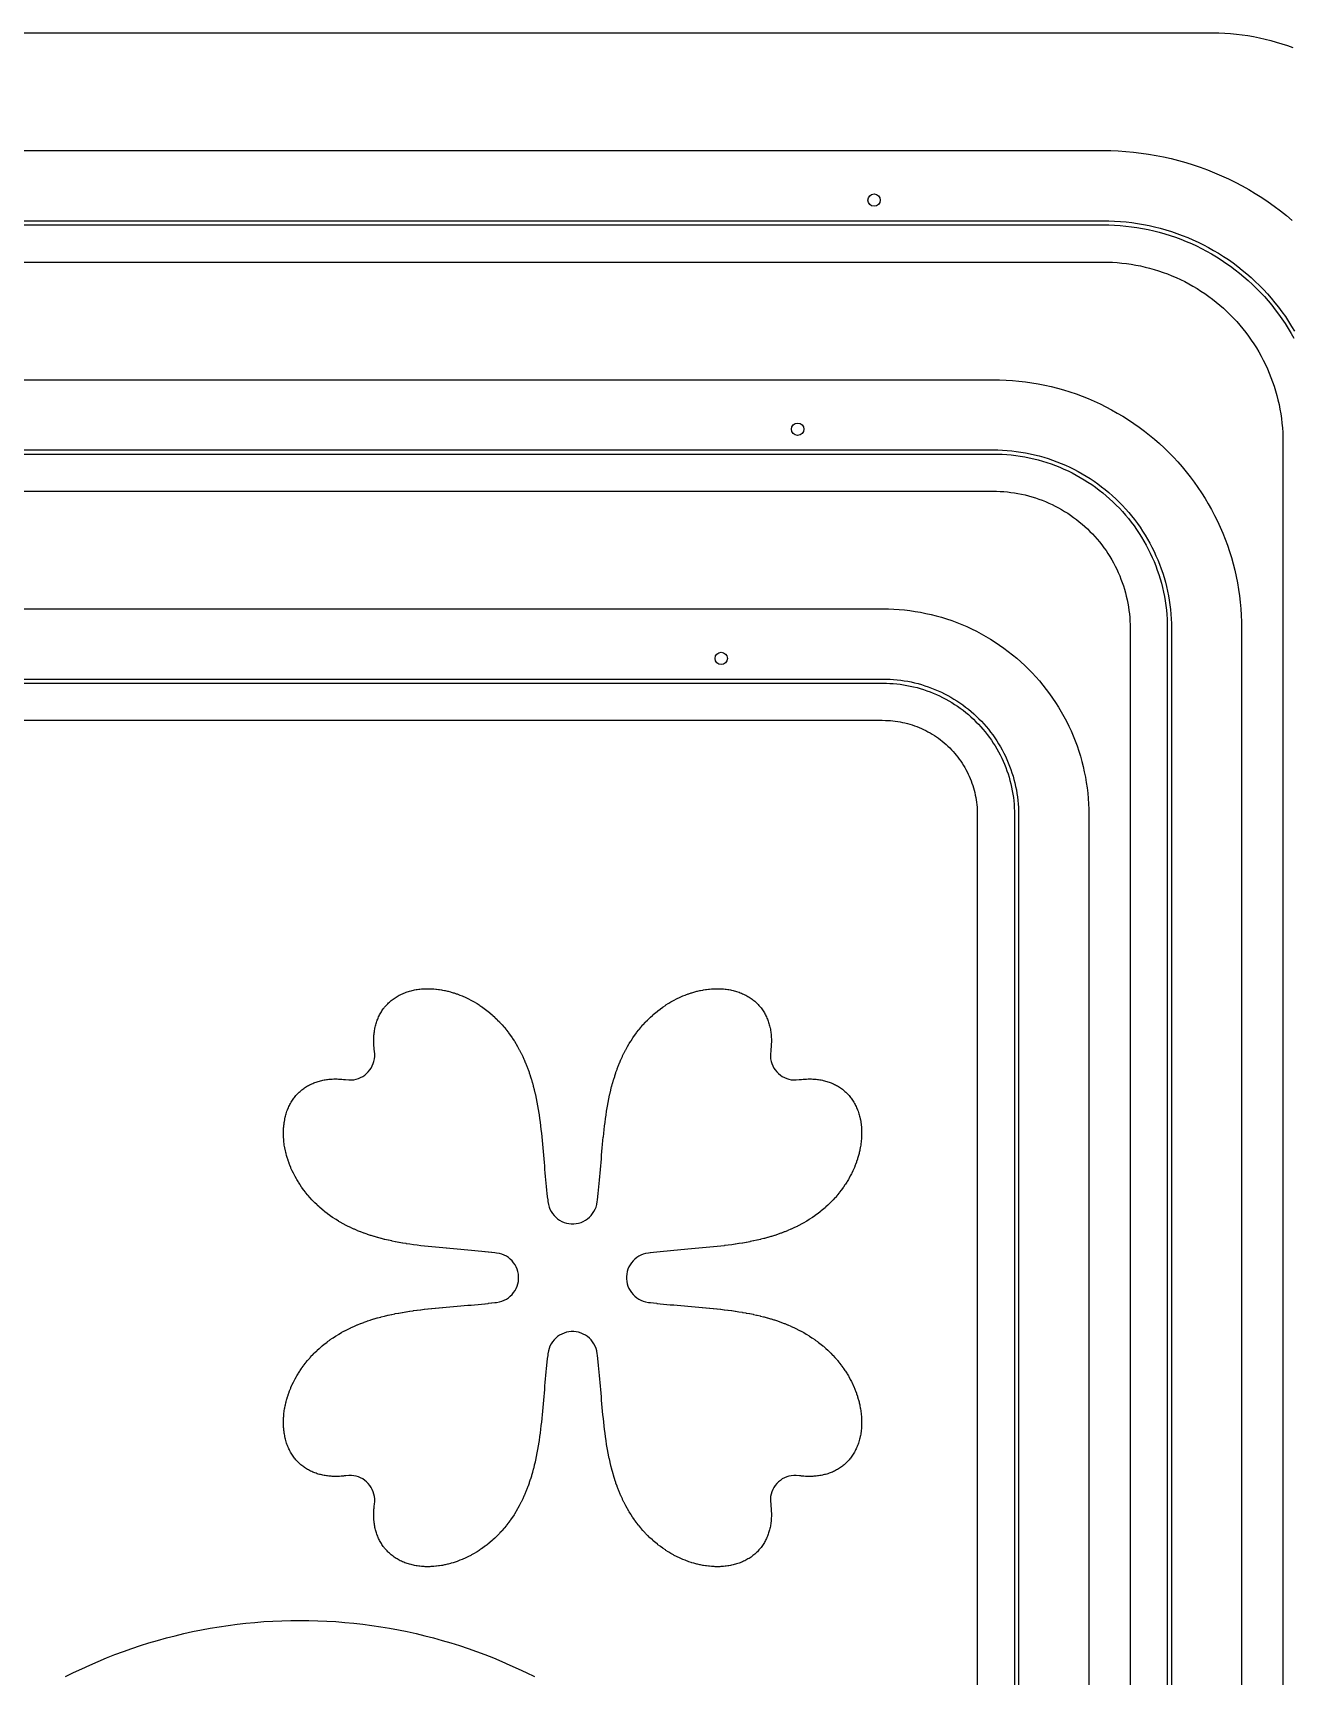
# Model space of a CAD drawing. Header units: metres. Extents: x 10 to 1210, y 10 to 2755.
# Drawn here: x 332.3 to 637.2, y 618.5 to 1016.5 of the extents above; entities that cross this region are included whole.
import ezdxf

# ---------------------------------------------------------------- set-up
doc = ezdxf.new("R2010")
doc.units = ezdxf.units.M
for name, color, linetype in [('ACIKLIK', 5, 'Continuous'), ('ASKI_DELIK', 6, 'Continuous'), ('CAM_SABLON', 4, 'Continuous'), ('DIS_KENAR_V91_Z3', 1, 'Continuous'), ('LAMBA_T4_Z4', 3, 'Continuous')]:
    doc.layers.add(name, color=color, linetype=linetype)

msp = doc.modelspace()

# ---------------------------------------------------------------- linework, layer by layer
at = {"layer": 'ACIKLIK'}
for points in [[(202.1, 1016.5), (617.9, 1016.5), (619.49, 1016.48), (620.9, 1016.42), (622.31, 1016.33), (623.72, 1016.2), (625.12, 1016.04), (626.51, 1015.83), (627.91, 1015.59), (629.29, 1015.32), (630.67, 1015.01), (632.03, 1014.66), (633.39, 1014.28), (634.74, 1013.86), (636.08, 1013.4), (637.4, 1012.92)], [(228.74, 961), (591.26, 961), (592.58, 960.98), (593.72, 960.94), (594.86, 960.86), (595.99, 960.76), (597.13, 960.62), (598.25, 960.46), (599.38, 960.27), (600.5, 960.05), (601.61, 959.79), (602.71, 959.51), (603.81, 959.2), (604.9, 958.87), (605.98, 958.5), (607.05, 958.1), (608.11, 957.68), (609.16, 957.23), (610.19, 956.75), (611.21, 956.25), (612.22, 955.72), (613.22, 955.16), (614.2, 954.58), (615.16, 953.97), (616.11, 953.34), (617.04, 952.68), (617.96, 952), (618.85, 951.29), (619.73, 950.56), (620.59, 949.81), (621.42, 949.04), (622.24, 948.24), (623.04, 947.42), (623.81, 946.59), (624.56, 945.73), (625.29, 944.85), (626, 943.96), (626.68, 943.04), (627.34, 942.11), (627.97, 941.16), (628.58, 940.2), (629.16, 939.22), (629.72, 938.22), (630.25, 937.21), (630.75, 936.19), (631.23, 935.16), (631.68, 934.11), (632.1, 933.05), (632.5, 931.98), (632.87, 930.9), (633.2, 929.81), (633.51, 928.71), (633.79, 927.61), (634.05, 926.5), (634.27, 925.38), (634.46, 924.25), (634.62, 923.13), (634.76, 921.99), (634.86, 920.86), (634.94, 919.72), (634.98, 918.58), (635, 917.26), (635, 302.74)], [(255.38, 905.5), (564.62, 905.5), (565.67, 905.49), (566.54, 905.45), (567.4, 905.4), (568.27, 905.32), (569.13, 905.21), (569.99, 905.09), (570.85, 904.94), (571.7, 904.77), (572.55, 904.58), (573.39, 904.37), (574.23, 904.13), (575.06, 903.87), (575.88, 903.59), (576.7, 903.29), (577.5, 902.97), (578.3, 902.63), (579.09, 902.26), (579.87, 901.88), (580.64, 901.47), (581.4, 901.05), (582.15, 900.61), (582.88, 900.14), (583.6, 899.66), (584.31, 899.16), (585.01, 898.64), (585.69, 898.1), (586.36, 897.54), (587.01, 896.97), (587.65, 896.38), (588.27, 895.77), (588.88, 895.15), (589.47, 894.51), (590.04, 893.86), (590.6, 893.19), (591.14, 892.51), (591.66, 891.81), (592.16, 891.1), (592.64, 890.38), (593.11, 889.65), (593.55, 888.9), (593.97, 888.14), (594.38, 887.37), (594.76, 886.59), (595.13, 885.8), (595.47, 885), (595.79, 884.2), (596.09, 883.38), (596.37, 882.56), (596.63, 881.73), (596.87, 880.89), (597.08, 880.05), (597.27, 879.2), (597.44, 878.35), (597.59, 877.49), (597.71, 876.63), (597.82, 875.77), (597.9, 874.9), (597.95, 874.04), (597.99, 873.17), (598, 872.12), (598, 347.88)], [(282.02, 850), (537.98, 850), (538.76, 849.99), (539.36, 849.97), (539.95, 849.93), (540.55, 849.87), (541.14, 849.8), (541.73, 849.72), (542.32, 849.61), (542.91, 849.5), (543.49, 849.37), (544.07, 849.22), (544.65, 849.06), (545.22, 848.88), (545.78, 848.69), (546.34, 848.48), (546.9, 848.26), (547.45, 848.02), (547.99, 847.77), (548.53, 847.51), (549.06, 847.23), (549.58, 846.94), (550.09, 846.63), (550.6, 846.31), (551.1, 845.98), (551.58, 845.64), (552.06, 845.28), (552.53, 844.91), (552.99, 844.53), (553.44, 844.13), (553.88, 843.73), (554.31, 843.31), (554.73, 842.88), (555.13, 842.44), (555.53, 841.99), (555.91, 841.53), (556.28, 841.06), (556.64, 840.58), (556.98, 840.1), (557.31, 839.6), (557.63, 839.09), (557.94, 838.58), (558.23, 838.06), (558.51, 837.53), (558.77, 836.99), (559.02, 836.45), (559.26, 835.9), (559.48, 835.34), (559.69, 834.78), (559.88, 834.22), (560.06, 833.65), (560.22, 833.07), (560.37, 832.49), (560.5, 831.91), (560.62, 831.32), (560.72, 830.73), (560.8, 830.14), (560.87, 829.55), (560.93, 828.95), (560.97, 828.35), (560.99, 827.76), (561, 826.98), (561, 393.02)]]:
    msp.add_lwpolyline(points, dxfattribs=at)
at = {"layer": 'ASKI_DELIK'}
for centre in [(536, 976), (517.5, 920.5), (499, 865)]:
    msp.add_circle(centre, 1.5, dxfattribs=at)
at = {"layer": 'CAM_SABLON'}
for points in [[(228.68, 970), (591.32, 970), (592.82, 969.98), (594.19, 969.93), (595.56, 969.84), (596.93, 969.71), (598.3, 969.55), (599.66, 969.35), (601.02, 969.12), (602.37, 968.85), (603.71, 968.55), (605.04, 968.21), (606.37, 967.83), (607.68, 967.43), (608.98, 966.98), (610.28, 966.51), (611.55, 966), (612.82, 965.45), (614.07, 964.88), (615.3, 964.27), (616.52, 963.63), (617.72, 962.96), (618.9, 962.25), (620.07, 961.52), (621.21, 960.75), (622.33, 959.96), (623.44, 959.14), (624.52, 958.29), (625.57, 957.41), (626.61, 956.5), (627.62, 955.56), (628.6, 954.6), (629.56, 953.62), (630.5, 952.61), (631.41, 951.57), (632.29, 950.52), (633.14, 949.44), (633.96, 948.33), (634.75, 947.21), (635.52, 946.07), (636.25, 944.9), (636.96, 943.72), (637.63, 942.52)], [(255.32, 914.5), (564.68, 914.5), (565.9, 914.48), (567.01, 914.44), (568.11, 914.37), (569.21, 914.27), (570.31, 914.14), (571.4, 913.98), (572.49, 913.79), (573.57, 913.58), (574.65, 913.33), (575.72, 913.06), (576.78, 912.76), (577.84, 912.43), (578.89, 912.08), (579.92, 911.7), (580.95, 911.29), (581.96, 910.85), (582.97, 910.39), (583.96, 909.9), (584.94, 909.38), (585.9, 908.84), (586.85, 908.28), (587.78, 907.69), (588.7, 907.08), (589.6, 906.44), (590.49, 905.78), (591.36, 905.09), (592.21, 904.39), (593.04, 903.66), (593.85, 902.91), (594.64, 902.14), (595.41, 901.35), (596.16, 900.54), (596.89, 899.71), (597.59, 898.86), (598.28, 897.99), (598.94, 897.1), (599.58, 896.2), (600.19, 895.28), (600.78, 894.35), (601.34, 893.4), (601.88, 892.44), (602.4, 891.46), (602.89, 890.47), (603.35, 889.46), (603.79, 888.45), (604.2, 887.42), (604.58, 886.39), (604.93, 885.34), (605.26, 884.28), (605.56, 883.22), (605.83, 882.15), (606.08, 881.07), (606.29, 879.99), (606.48, 878.9), (606.64, 877.81), (606.77, 876.71), (606.87, 875.61), (606.94, 874.51), (606.98, 873.4), (607, 872.18), (607, 347.82)], [(281.96, 859), (538.04, 859), (538.99, 858.99), (539.83, 858.95), (540.66, 858.9), (541.49, 858.82), (542.32, 858.73), (543.14, 858.61), (543.96, 858.47), (544.78, 858.3), (545.59, 858.12), (546.4, 857.91), (547.2, 857.69), (548, 857.44), (548.79, 857.17), (549.57, 856.88), (550.34, 856.57), (551.11, 856.25), (551.87, 855.9), (552.61, 855.53), (553.35, 855.14), (554.08, 854.73), (554.8, 854.31), (555.5, 853.86), (556.19, 853.4), (556.87, 852.92), (557.54, 852.42), (558.2, 851.9), (558.84, 851.37), (559.46, 850.82), (560.08, 850.25), (560.67, 849.67), (561.25, 849.08), (561.82, 848.46), (562.37, 847.84), (562.9, 847.2), (563.42, 846.54), (563.92, 845.87), (564.4, 845.19), (564.86, 844.5), (565.31, 843.8), (565.73, 843.08), (566.14, 842.35), (566.53, 841.61), (566.9, 840.87), (567.25, 840.11), (567.57, 839.34), (567.88, 838.57), (568.17, 837.79), (568.44, 837), (568.69, 836.2), (568.91, 835.4), (569.12, 834.59), (569.3, 833.78), (569.47, 832.96), (569.61, 832.14), (569.73, 831.32), (569.82, 830.49), (569.9, 829.66), (569.95, 828.83), (569.99, 827.99), (570, 827.04), (570, 392.96)]]:
    msp.add_lwpolyline(points, dxfattribs=at)
at = {"layer": 'DIS_KENAR_V91_Z3'}
for points in [[(228.56, 988), (591.44, 988), (593.29, 987.98), (595.13, 987.9), (596.98, 987.78), (598.82, 987.61), (600.65, 987.4), (602.48, 987.13), (604.3, 986.82), (606.11, 986.46), (607.91, 986.05), (609.7, 985.6), (611.48, 985.09), (613.24, 984.55), (614.99, 983.95), (616.73, 983.31), (618.44, 982.63), (620.14, 981.9), (621.82, 981.13), (623.47, 980.31), (625.11, 979.45), (626.72, 978.55), (628.31, 977.6), (629.87, 976.62), (631.41, 975.59), (632.91, 974.52), (634.39, 973.42), (635.84, 972.28), (637.26, 971.09)], [(255.2, 932.5), (564.8, 932.5), (566.38, 932.48), (567.95, 932.42), (569.52, 932.31), (571.09, 932.17), (572.66, 931.98), (574.22, 931.76), (575.77, 931.49), (577.32, 931.18), (578.85, 930.84), (580.38, 930.45), (581.9, 930.02), (583.4, 929.55), (584.9, 929.05), (586.37, 928.5), (587.84, 927.92), (589.29, 927.3), (590.72, 926.64), (592.13, 925.94), (593.52, 925.2), (594.9, 924.43), (596.25, 923.63), (597.59, 922.79), (598.9, 921.91), (600.18, 921), (601.45, 920.06), (602.68, 919.08), (603.9, 918.08), (605.08, 917.04), (606.24, 915.97), (607.37, 914.87), (608.47, 913.74), (609.54, 912.58), (610.58, 911.4), (611.58, 910.18), (612.56, 908.95), (613.5, 907.68), (614.41, 906.4), (615.29, 905.09), (616.13, 903.75), (616.93, 902.4), (617.7, 901.02), (618.44, 899.63), (619.14, 898.22), (619.8, 896.79), (620.42, 895.34), (621, 893.87), (621.55, 892.4), (622.05, 890.9), (622.52, 889.4), (622.95, 887.88), (623.34, 886.35), (623.68, 884.82), (623.99, 883.27), (624.26, 881.72), (624.48, 880.16), (624.67, 878.59), (624.81, 877.02), (624.92, 875.45), (624.98, 873.88), (625, 872.3), (625, 347.7)], [(281.84, 877), (538.16, 877), (539.46, 876.98), (540.77, 876.93), (542.07, 876.85), (543.37, 876.73), (544.67, 876.57), (545.96, 876.39), (547.24, 876.17), (548.52, 875.91), (549.79, 875.62), (551.06, 875.3), (552.32, 874.95), (553.56, 874.56), (554.8, 874.14), (556.02, 873.69), (557.23, 873.21), (558.43, 872.69), (559.62, 872.14), (560.79, 871.57), (561.94, 870.96), (563.08, 870.32), (564.2, 869.66), (565.3, 868.96), (566.39, 868.23), (567.46, 867.48), (568.5, 866.7), (569.53, 865.89), (570.53, 865.06), (571.51, 864.2), (572.47, 863.31), (573.4, 862.4), (574.31, 861.47), (575.2, 860.51), (576.06, 859.53), (576.89, 858.53), (577.7, 857.5), (578.48, 856.45), (579.23, 855.39), (579.96, 854.3), (580.66, 853.2), (581.32, 852.08), (581.96, 850.94), (582.57, 849.79), (583.14, 848.62), (583.69, 847.43), (584.21, 846.23), (584.69, 845.02), (585.14, 843.8), (585.56, 842.56), (585.95, 841.32), (586.3, 840.06), (586.62, 838.79), (586.91, 837.52), (587.17, 836.24), (587.39, 834.96), (587.57, 833.67), (587.73, 832.37), (587.85, 831.07), (587.93, 829.77), (587.98, 828.46), (588, 827.16), (588, 392.84)], [(340.25, 618.38), (342.2, 619.35), (344.17, 620.29), (346.16, 621.19), (348.16, 622.06), (350.17, 622.9), (352.2, 623.7), (354.25, 624.46), (356.3, 625.19), (358.37, 625.88), (360.45, 626.54), (362.55, 627.16), (364.65, 627.74), (366.76, 628.29), (368.88, 628.8), (371.01, 629.27), (373.15, 629.7), (375.29, 630.1), (377.45, 630.46), (379.6, 630.78), (381.77, 631.07), (383.93, 631.32), (386.11, 631.52), (388.28, 631.7), (390.46, 631.83), (392.64, 631.92), (394.82, 631.98), (397, 632), (399.18, 631.98), (401.36, 631.92), (403.54, 631.83), (405.72, 631.7), (407.89, 631.52), (410.07, 631.32), (412.23, 631.07), (414.4, 630.78), (416.55, 630.46), (418.71, 630.1), (420.85, 629.7), (422.99, 629.27), (425.12, 628.8), (427.24, 628.29), (429.35, 627.74), (431.45, 627.16), (433.55, 626.54), (435.63, 625.88), (437.7, 625.19), (439.75, 624.46), (441.8, 623.7), (443.83, 622.9), (445.84, 622.06), (447.84, 621.19), (449.83, 620.29), (451.8, 619.35), (453.75, 618.38)]]:
    msp.add_lwpolyline(points, dxfattribs=at)
msp.add_lwpolyline([(408.11, 667.03), (407.74, 666.99), (407.56, 666.97), (407.15, 666.93), (406.97, 666.91), (406.57, 666.89), (406.37, 666.88), (405.98, 666.87), (405.78, 666.86), (405.39, 666.87), (405.18, 666.87), (404.81, 666.89), (404.59, 666.9), (404.23, 666.92), (404, 666.95), (403.66, 666.99), (403.42, 667.02), (403.09, 667.07), (402.84, 667.11), (402.52, 667.17), (402.28, 667.23), (401.97, 667.3), (401.72, 667.37), (401.42, 667.45), (401.17, 667.53), (400.89, 667.63), (400.63, 667.72), (400.36, 667.82), (400.1, 667.93), (399.85, 668.04), (399.58, 668.17), (399.34, 668.29), (399.08, 668.43), (398.85, 668.56), (398.6, 668.71), (398.38, 668.85), (398.13, 669.02), (397.92, 669.16), (397.67, 669.35), (397.48, 669.5), (397.24, 669.7), (397.05, 669.87), (396.82, 670.08), (396.64, 670.25), (396.42, 670.47), (396.25, 670.66), (396.04, 670.89), (395.87, 671.09), (395.68, 671.33), (395.52, 671.55), (395.35, 671.79), (395.19, 672.02), (395.03, 672.27), (394.88, 672.52), (394.73, 672.77), (394.59, 673.03), (394.46, 673.29), (394.33, 673.57), (394.21, 673.83), (394.08, 674.12), (393.98, 674.38), (393.86, 674.69), (393.77, 674.95), (393.67, 675.28), (393.59, 675.54), (393.5, 675.89), (393.43, 676.14), (393.35, 676.51), (393.3, 676.75), (393.23, 677.14), (393.19, 677.38), (393.14, 677.78), (393.11, 678.02), (393.07, 678.44), (393.05, 678.68), (393.02, 679.11), (393.01, 679.34), (393, 679.79), (393, 680.01), (393.01, 680.47), (393.02, 680.69), (393.04, 681.17), (393.06, 681.38), (393.1, 681.87), (393.12, 682.08), (393.18, 682.57), (393.21, 682.78), (393.29, 683.28), (393.33, 683.48), (393.43, 683.99), (393.47, 684.19), (393.59, 684.71), (393.64, 684.9), (393.77, 685.42), (393.83, 685.61), (393.98, 686.13), (394.04, 686.32), (394.22, 686.85), (394.28, 687.03), (394.48, 687.56), (394.55, 687.73), (394.76, 688.27), (394.83, 688.44), (395.07, 688.97), (395.15, 689.13), (395.4, 689.66), (395.48, 689.83), (395.75, 690.36), (395.84, 690.52), (396.13, 691.04), (396.22, 691.2), (396.53, 691.71), (396.62, 691.87), (396.95, 692.38), (397.05, 692.53), (397.39, 693.04), (397.49, 693.18), (397.86, 693.68), (397.96, 693.82), (398.34, 694.32), (398.45, 694.46), (398.84, 694.94), (398.96, 695.07), (399.37, 695.55), (399.48, 695.68), (399.91, 696.15), (400.03, 696.27), (400.47, 696.73), (400.6, 696.85), (401.06, 697.3), (401.18, 697.41), (401.65, 697.85), (401.78, 697.96), (402.27, 698.39), (402.4, 698.5), (402.9, 698.91), (403.03, 699.01), (403.55, 699.42), (403.69, 699.52), (404.22, 699.91), (404.35, 700), (404.9, 700.38), (405.03, 700.47), (405.6, 700.84), (405.73, 700.92), (406.31, 701.28), (406.44, 701.36), (407.03, 701.7), (407.16, 701.77), (407.77, 702.1), (407.9, 702.17), (408.52, 702.49), (408.65, 702.56), (409.28, 702.87), (409.41, 702.93), (410.05, 703.22), (410.18, 703.28), (410.84, 703.56), (410.96, 703.61), (411.63, 703.88), (411.75, 703.93), (412.44, 704.19), (412.55, 704.23), (413.25, 704.48), (413.36, 704.52), (414.03, 704.74), (414.13, 704.77), (414.86, 705), (414.97, 705.03), (415.7, 705.24), (415.8, 705.27), (416.55, 705.48), (416.65, 705.5), (417.4, 705.69), (417.5, 705.72), (418.26, 705.9), (418.35, 705.92), (419.13, 706.09), (419.21, 706.11), (420, 706.27), (420.08, 706.29), (420.88, 706.44), (420.95, 706.45), (421.76, 706.6), (421.83, 706.61), (422.64, 706.74), (422.71, 706.75), (423.53, 706.88), (423.59, 706.89), (424.42, 707.01), (424.47, 707.02), (425.31, 707.13), (425.36, 707.14), (426.2, 707.24), (426.24, 707.25), (427.09, 707.35), (427.13, 707.35), (427.98, 707.45), (428.02, 707.45), (428.87, 707.54), (428.91, 707.54), (429.76, 707.63), (429.79, 707.63), (430.65, 707.71), (430.68, 707.71), (431.54, 707.79), (431.56, 707.79), (432.43, 707.87), (432.44, 707.87), (433.31, 707.95), (433.32, 707.95), (434.18, 708.02), (435.06, 708.09), (435.92, 708.17), (436.77, 708.24), (437.62, 708.31), (438.46, 708.38), (439.3, 708.46), (440.13, 708.54), (440.95, 708.62), (441.77, 708.7), (441.81, 708.71), (442.57, 708.79), (442.62, 708.8), (443.36, 708.88), (443.42, 708.89), (444.15, 708.98), (444.21, 708.98), (444.57, 709.03), (445.31, 709.16), (445.88, 709.32), (446.44, 709.54), (446.97, 709.82), (447.47, 710.14), (447.93, 710.51), (448.36, 710.93), (448.74, 711.39), (449.08, 711.88), (449.36, 712.4), (449.59, 712.95), (449.77, 713.52), (449.89, 714.11), (449.95, 714.7), (449.95, 715.3), (449.89, 715.89), (449.77, 716.48), (449.59, 717.05), (449.36, 717.6), (449.08, 718.12), (448.74, 718.61), (448.36, 719.07), (447.93, 719.49), (447.47, 719.86), (446.97, 720.18), (446.44, 720.46), (445.88, 720.68), (445.31, 720.84), (444.57, 720.97), (444.21, 721.02), (444.15, 721.02), (443.42, 721.11), (443.36, 721.12), (442.62, 721.2), (442.57, 721.21), (441.81, 721.29), (441.77, 721.3), (441, 721.38), (440.17, 721.46), (439.34, 721.54), (438.5, 721.61), (437.65, 721.69), (436.79, 721.76), (435.93, 721.83), (435.06, 721.91), (434.19, 721.98), (433.32, 722.05), (433.32, 722.05), (432.45, 722.13), (432.44, 722.13), (431.58, 722.2), (431.56, 722.21), (430.7, 722.28), (430.68, 722.29), (429.82, 722.37), (429.79, 722.37), (428.94, 722.45), (428.9, 722.46), (428.05, 722.55), (428.02, 722.55), (427.17, 722.64), (427.13, 722.65), (426.29, 722.75), (426.24, 722.75), (425.4, 722.86), (425.35, 722.86), (424.52, 722.98), (424.47, 722.98), (423.64, 723.1), (423.58, 723.11), (422.77, 723.24), (422.7, 723.25), (421.89, 723.38), (421.82, 723.39), (421.02, 723.53), (420.95, 723.55), (420.15, 723.7), (420.07, 723.71), (419.29, 723.87), (419.21, 723.89), (418.43, 724.06), (418.34, 724.08), (417.58, 724.26), (417.49, 724.28), (416.73, 724.47), (416.64, 724.5), (415.89, 724.7), (415.79, 724.73), (415.06, 724.94), (414.95, 724.97), (414.23, 725.2), (414.12, 725.23), (413.37, 725.48), (413.25, 725.52), (412.55, 725.77), (412.44, 725.81), (411.75, 726.07), (411.63, 726.12), (410.96, 726.39), (410.84, 726.44), (410.18, 726.72), (410.05, 726.78), (409.41, 727.07), (409.28, 727.13), (408.65, 727.44), (408.52, 727.51), (407.9, 727.83), (407.77, 727.9), (407.16, 728.23), (407.03, 728.3), (406.44, 728.64), (406.31, 728.72), (405.73, 729.08), (405.6, 729.16), (405.03, 729.53), (404.9, 729.62), (404.35, 730), (404.22, 730.09), (403.69, 730.48), (403.55, 730.58), (403.03, 730.99), (402.9, 731.09), (402.4, 731.5), (402.27, 731.61), (401.78, 732.04), (401.65, 732.15), (401.18, 732.59), (401.06, 732.7), (400.6, 733.15), (400.47, 733.27), (400.03, 733.73), (399.91, 733.85), (399.48, 734.32), (399.37, 734.45), (398.96, 734.93), (398.84, 735.06), (398.45, 735.54), (398.34, 735.68), (397.96, 736.18), (397.86, 736.32), (397.49, 736.82), (397.39, 736.96), (397.05, 737.47), (396.95, 737.62), (396.62, 738.13), (396.53, 738.29), (396.22, 738.8), (396.13, 738.96), (395.84, 739.48), (395.75, 739.64), (395.48, 740.17), (395.4, 740.34), (395.15, 740.87), (395.07, 741.03), (394.83, 741.56), (394.76, 741.73), (394.55, 742.27), (394.48, 742.44), (394.28, 742.97), (394.22, 743.15), (394.04, 743.68), (393.98, 743.87), (393.83, 744.39), (393.77, 744.58), (393.64, 745.1), (393.59, 745.29), (393.47, 745.81), (393.43, 746.01), (393.33, 746.52), (393.29, 746.72), (393.21, 747.22), (393.18, 747.43), (393.12, 747.92), (393.1, 748.13), (393.06, 748.62), (393.04, 748.83), (393.02, 749.31), (393.01, 749.53), (393, 749.99), (393, 750.21), (393.01, 750.66), (393.02, 750.89), (393.05, 751.32), (393.07, 751.56), (393.11, 751.98), (393.14, 752.22), (393.19, 752.62), (393.23, 752.86), (393.3, 753.25), (393.35, 753.49), (393.43, 753.86), (393.5, 754.11), (393.59, 754.46), (393.67, 754.72), (393.77, 755.05), (393.86, 755.31), (393.98, 755.62), (394.08, 755.88), (394.21, 756.17), (394.33, 756.43), (394.46, 756.71), (394.59, 756.97), (394.73, 757.23), (394.88, 757.48), (395.03, 757.73), (395.19, 757.98), (395.35, 758.21), (395.52, 758.45), (395.68, 758.67), (395.87, 758.91), (396.04, 759.11), (396.25, 759.34), (396.42, 759.53), (396.64, 759.75), (396.82, 759.92), (397.05, 760.13), (397.24, 760.3), (397.48, 760.5), (397.67, 760.65), (397.92, 760.84), (398.13, 760.98), (398.38, 761.15), (398.6, 761.29), (398.85, 761.44), (399.08, 761.57), (399.34, 761.71), (399.58, 761.83), (399.85, 761.96), (400.1, 762.07), (400.36, 762.18), (400.63, 762.28), (400.89, 762.37), (401.17, 762.47), (401.42, 762.55), (401.72, 762.63), (401.97, 762.7), (402.28, 762.77), (402.52, 762.83), (402.84, 762.89), (403.09, 762.93), (403.42, 762.98), (403.66, 763.01), (404, 763.05), (404.23, 763.08), (404.59, 763.1), (404.81, 763.11), (405.18, 763.13), (405.39, 763.13), (405.78, 763.14), (405.98, 763.13), (406.37, 763.12), (406.57, 763.11), (406.97, 763.09), (407.15, 763.07), (407.56, 763.03), (407.74, 763.01), (408.06, 762.97), (408.87, 762.9), (409.45, 762.9), (410.03, 762.96), (410.6, 763.08), (411.15, 763.25), (411.69, 763.48), (412.21, 763.75), (412.69, 764.08), (413.14, 764.45), (413.55, 764.86), (413.92, 765.31), (414.25, 765.79), (414.52, 766.31), (414.75, 766.85), (414.92, 767.4), (415.04, 767.97), (415.1, 768.55), (415.1, 769.14), (415.03, 769.89), (414.99, 770.26), (414.97, 770.44), (414.93, 770.85), (414.91, 771.03), (414.89, 771.43), (414.88, 771.63), (414.87, 772.02), (414.86, 772.22), (414.87, 772.61), (414.87, 772.82), (414.89, 773.19), (414.9, 773.41), (414.92, 773.77), (414.95, 774), (414.99, 774.34), (415.02, 774.58), (415.07, 774.91), (415.11, 775.16), (415.17, 775.48), (415.23, 775.72), (415.3, 776.03), (415.37, 776.28), (415.45, 776.58), (415.53, 776.83), (415.63, 777.11), (415.72, 777.37), (415.82, 777.64), (415.93, 777.9), (416.04, 778.15), (416.17, 778.42), (416.29, 778.66), (416.43, 778.92), (416.56, 779.15), (416.71, 779.4), (416.85, 779.62), (417.02, 779.87), (417.16, 780.08), (417.35, 780.33), (417.5, 780.52), (417.7, 780.76), (417.87, 780.95), (418.08, 781.18), (418.25, 781.36), (418.47, 781.58), (418.66, 781.75), (418.89, 781.96), (419.09, 782.13), (419.33, 782.32), (419.55, 782.48), (419.79, 782.65), (420.02, 782.81), (420.27, 782.97), (420.52, 783.12), (420.77, 783.27), (421.03, 783.41), (421.29, 783.54), (421.57, 783.67), (421.83, 783.79), (422.12, 783.92), (422.38, 784.02), (422.69, 784.14), (422.95, 784.23), (423.28, 784.33), (423.54, 784.41), (423.89, 784.5), (424.14, 784.57), (424.51, 784.65), (424.75, 784.7), (425.14, 784.77), (425.38, 784.81), (425.78, 784.86), (426.02, 784.89), (426.44, 784.93), (426.68, 784.95), (427.11, 784.98), (427.34, 784.99), (427.79, 785), (428.01, 785), (428.47, 784.99), (428.69, 784.98), (429.17, 784.96), (429.38, 784.94), (429.87, 784.9), (430.08, 784.88), (430.57, 784.82), (430.78, 784.79), (431.28, 784.71), (431.48, 784.67), (431.99, 784.57), (432.19, 784.53), (432.71, 784.41), (432.9, 784.36), (433.42, 784.23), (433.61, 784.17), (434.13, 784.02), (434.32, 783.96), (434.85, 783.78), (435.03, 783.72), (435.56, 783.52), (435.73, 783.45), (436.27, 783.24), (436.44, 783.17), (436.97, 782.93), (437.13, 782.85), (437.66, 782.6), (437.83, 782.52), (438.36, 782.25), (438.52, 782.16), (439.04, 781.87), (439.2, 781.78), (439.71, 781.47), (439.87, 781.38), (440.38, 781.05), (440.53, 780.95), (441.04, 780.61), (441.18, 780.51), (441.68, 780.14), (441.82, 780.04), (442.32, 779.66), (442.46, 779.55), (442.94, 779.16), (443.07, 779.04), (443.55, 778.63), (443.68, 778.52), (444.15, 778.09), (444.27, 777.97), (444.73, 777.53), (444.85, 777.4), (445.3, 776.94), (445.41, 776.82), (445.85, 776.35), (445.96, 776.22), (446.39, 775.73), (446.5, 775.6), (446.91, 775.1), (447.01, 774.97), (447.42, 774.45), (447.52, 774.31), (447.91, 773.78), (448, 773.65), (448.38, 773.1), (448.47, 772.97), (448.84, 772.4), (448.92, 772.27), (449.28, 771.69), (449.36, 771.56), (449.7, 770.97), (449.77, 770.84), (450.1, 770.23), (450.17, 770.1), (450.49, 769.48), (450.56, 769.35), (450.87, 768.72), (450.93, 768.59), (451.22, 767.95), (451.28, 767.82), (451.56, 767.16), (451.61, 767.04), (451.88, 766.37), (451.93, 766.25), (452.19, 765.56), (452.23, 765.45), (452.48, 764.75), (452.52, 764.64), (452.74, 763.97), (452.77, 763.87), (453, 763.14), (453.03, 763.03), (453.24, 762.3), (453.27, 762.2), (453.48, 761.45), (453.5, 761.35), (453.69, 760.6), (453.72, 760.5), (453.9, 759.74), (453.92, 759.65), (454.09, 758.87), (454.11, 758.79), (454.27, 758), (454.29, 757.92), (454.44, 757.12), (454.45, 757.05), (454.6, 756.24), (454.61, 756.17), (454.74, 755.36), (454.75, 755.29), (454.88, 754.47), (454.89, 754.41), (455.01, 753.58), (455.02, 753.53), (455.13, 752.69), (455.14, 752.64), (455.24, 751.8), (455.25, 751.76), (455.35, 750.91), (455.35, 750.87), (455.45, 750.02), (455.45, 749.98), (455.54, 749.13), (455.54, 749.09), (455.63, 748.24), (455.63, 748.21), (455.71, 747.35), (455.71, 747.32), (455.79, 746.46), (455.79, 746.44), (455.87, 745.57), (455.87, 745.56), (455.95, 744.69), (455.95, 744.68), (456.02, 743.82), (456.09, 742.94), (456.17, 742.08), (456.24, 741.23), (456.31, 740.38), (456.38, 739.54), (456.46, 738.7), (456.54, 737.87), (456.62, 737.05), (456.7, 736.23), (456.71, 736.19), (456.79, 735.43), (456.8, 735.38), (456.88, 734.64), (456.89, 734.58), (456.98, 733.85), (456.98, 733.79), (457.03, 733.43), (457.16, 732.69), (457.32, 732.12), (457.54, 731.56), (457.82, 731.03), (458.14, 730.53), (458.51, 730.07), (458.93, 729.64), (459.39, 729.26), (459.88, 728.92), (460.4, 728.64), (460.95, 728.41), (461.52, 728.23), (462.11, 728.11), (462.7, 728.05), (463.3, 728.05), (463.89, 728.11), (464.48, 728.23), (465.05, 728.41), (465.6, 728.64), (466.12, 728.92), (466.61, 729.26), (467.07, 729.64), (467.49, 730.07), (467.86, 730.53), (468.18, 731.03), (468.46, 731.56), (468.68, 732.12), (468.84, 732.69), (468.97, 733.43), (469.02, 733.79), (469.02, 733.85), (469.11, 734.58), (469.12, 734.64), (469.2, 735.38), (469.21, 735.43), (469.29, 736.19), (469.3, 736.23), (469.38, 737), (469.46, 737.83), (469.54, 738.66), (469.61, 739.5), (469.69, 740.35), (469.76, 741.21), (469.83, 742.07), (469.91, 742.94), (469.98, 743.81), (470.05, 744.68), (470.05, 744.68), (470.13, 745.55), (470.13, 745.56), (470.2, 746.42), (470.21, 746.44), (470.28, 747.3), (470.29, 747.32), (470.37, 748.18), (470.37, 748.21), (470.45, 749.06), (470.46, 749.1), (470.55, 749.95), (470.55, 749.98), (470.64, 750.83), (470.65, 750.87), (470.75, 751.71), (470.75, 751.76), (470.86, 752.6), (470.86, 752.65), (470.98, 753.48), (470.98, 753.53), (471.1, 754.36), (471.11, 754.42), (471.24, 755.23), (471.25, 755.3), (471.38, 756.11), (471.39, 756.18), (471.53, 756.98), (471.55, 757.05), (471.7, 757.85), (471.71, 757.93), (471.87, 758.71), (471.89, 758.79), (472.06, 759.57), (472.08, 759.66), (472.26, 760.42), (472.28, 760.51), (472.47, 761.27), (472.5, 761.36), (472.7, 762.11), (472.73, 762.21), (472.94, 762.94), (472.97, 763.05), (473.2, 763.77), (473.23, 763.88), (473.48, 764.63), (473.52, 764.75), (473.77, 765.45), (473.81, 765.56), (474.07, 766.25), (474.12, 766.37), (474.39, 767.04), (474.44, 767.16), (474.72, 767.82), (474.78, 767.95), (475.07, 768.59), (475.13, 768.72), (475.44, 769.35), (475.51, 769.48), (475.83, 770.1), (475.9, 770.23), (476.23, 770.84), (476.3, 770.97), (476.64, 771.56), (476.72, 771.69), (477.08, 772.27), (477.16, 772.4), (477.53, 772.97), (477.62, 773.1), (478, 773.65), (478.09, 773.78), (478.48, 774.31), (478.58, 774.45), (478.99, 774.97), (479.09, 775.1), (479.5, 775.6), (479.61, 775.73), (480.04, 776.22), (480.15, 776.35), (480.59, 776.82), (480.7, 776.94), (481.15, 777.4), (481.27, 777.53), (481.73, 777.97), (481.85, 778.09), (482.32, 778.52), (482.45, 778.63), (482.93, 779.04), (483.06, 779.16), (483.54, 779.55), (483.68, 779.66), (484.18, 780.04), (484.32, 780.14), (484.82, 780.51), (484.96, 780.61), (485.47, 780.95), (485.62, 781.05), (486.13, 781.38), (486.29, 781.47), (486.8, 781.78), (486.96, 781.87), (487.48, 782.16), (487.64, 782.25), (488.17, 782.52), (488.34, 782.6), (488.87, 782.85), (489.03, 782.93), (489.56, 783.17), (489.73, 783.24), (490.27, 783.45), (490.44, 783.52), (490.97, 783.72), (491.15, 783.78), (491.68, 783.96), (491.87, 784.02), (492.39, 784.17), (492.58, 784.23), (493.1, 784.36), (493.29, 784.41), (493.81, 784.53), (494.01, 784.57), (494.52, 784.67), (494.72, 784.71), (495.22, 784.79), (495.43, 784.82), (495.92, 784.88), (496.13, 784.9), (496.62, 784.94), (496.83, 784.96), (497.31, 784.98), (497.53, 784.99), (497.99, 785), (498.21, 785), (498.66, 784.99), (498.89, 784.98), (499.32, 784.95), (499.56, 784.93), (499.98, 784.89), (500.22, 784.86), (500.62, 784.81), (500.86, 784.77), (501.25, 784.7), (501.49, 784.65), (501.86, 784.57), (502.11, 784.5), (502.46, 784.41), (502.72, 784.33), (503.05, 784.23), (503.31, 784.14), (503.62, 784.02), (503.88, 783.92), (504.17, 783.79), (504.43, 783.67), (504.71, 783.54), (504.97, 783.41), (505.23, 783.27), (505.48, 783.12), (505.73, 782.97), (505.98, 782.81), (506.21, 782.65), (506.45, 782.48), (506.67, 782.32), (506.91, 782.13), (507.11, 781.96), (507.34, 781.75), (507.53, 781.58), (507.75, 781.36), (507.92, 781.18), (508.13, 780.95), (508.3, 780.76), (508.5, 780.52), (508.65, 780.33), (508.84, 780.08), (508.98, 779.87), (509.15, 779.62), (509.29, 779.4), (509.44, 779.15), (509.57, 778.92), (509.71, 778.66), (509.83, 778.42), (509.96, 778.15), (510.07, 777.9), (510.18, 777.64), (510.28, 777.37), (510.37, 777.11), (510.47, 776.83), (510.55, 776.58), (510.63, 776.28), (510.7, 776.03), (510.77, 775.72), (510.83, 775.48), (510.89, 775.16), (510.93, 774.91), (510.98, 774.58), (511.01, 774.34), (511.05, 774), (511.08, 773.77), (511.1, 773.41), (511.11, 773.19), (511.13, 772.82), (511.13, 772.61), (511.14, 772.22), (511.13, 772.02), (511.12, 771.63), (511.11, 771.43), (511.09, 771.03), (511.07, 770.85), (511.03, 770.44), (511.01, 770.26), (510.97, 769.94), (510.9, 769.13), (510.9, 768.55), (510.96, 767.97), (511.08, 767.4), (511.25, 766.85), (511.48, 766.31), (511.75, 765.79), (512.08, 765.31), (512.45, 764.86), (512.86, 764.45), (513.31, 764.08), (513.79, 763.75), (514.31, 763.48), (514.85, 763.25), (515.4, 763.08), (515.97, 762.96), (516.55, 762.9), (517.14, 762.9), (517.89, 762.97), (518.26, 763.01), (518.44, 763.03), (518.85, 763.07), (519.03, 763.09), (519.43, 763.11), (519.63, 763.12), (520.02, 763.13), (520.22, 763.14), (520.61, 763.13), (520.82, 763.13), (521.19, 763.11), (521.41, 763.1), (521.77, 763.08), (522, 763.05), (522.34, 763.01), (522.58, 762.98), (522.91, 762.93), (523.16, 762.89), (523.48, 762.83), (523.72, 762.77), (524.03, 762.7), (524.28, 762.63), (524.58, 762.55), (524.83, 762.47), (525.11, 762.37), (525.37, 762.28), (525.64, 762.18), (525.9, 762.07), (526.15, 761.96), (526.42, 761.83), (526.66, 761.71), (526.92, 761.57), (527.15, 761.44), (527.4, 761.29), (527.62, 761.15), (527.87, 760.98), (528.08, 760.84), (528.33, 760.65), (528.52, 760.5), (528.76, 760.3), (528.95, 760.13), (529.18, 759.92), (529.36, 759.75), (529.58, 759.53), (529.75, 759.34), (529.96, 759.11), (530.13, 758.91), (530.32, 758.67), (530.48, 758.45), (530.65, 758.21), (530.81, 757.98), (530.97, 757.73), (531.12, 757.48), (531.27, 757.23), (531.41, 756.97), (531.54, 756.71), (531.67, 756.43), (531.79, 756.17), (531.92, 755.88), (532.02, 755.62), (532.14, 755.31), (532.23, 755.05), (532.33, 754.72), (532.41, 754.46), (532.5, 754.11), (532.57, 753.86), (532.65, 753.49), (532.7, 753.25), (532.77, 752.86), (532.81, 752.62), (532.86, 752.22), (532.89, 751.98), (532.93, 751.56), (532.95, 751.32), (532.98, 750.89), (532.99, 750.66), (533, 750.21), (533, 749.99), (532.99, 749.53), (532.98, 749.31), (532.96, 748.83), (532.94, 748.62), (532.9, 748.13), (532.88, 747.92), (532.82, 747.43), (532.79, 747.22), (532.71, 746.72), (532.67, 746.52), (532.57, 746.01), (532.53, 745.81), (532.41, 745.29), (532.36, 745.1), (532.23, 744.58), (532.17, 744.39), (532.02, 743.87), (531.96, 743.68), (531.78, 743.15), (531.72, 742.97), (531.52, 742.44), (531.45, 742.27), (531.24, 741.73), (531.17, 741.56), (530.93, 741.03), (530.85, 740.87), (530.6, 740.34), (530.52, 740.17), (530.25, 739.64), (530.16, 739.48), (529.87, 738.96), (529.78, 738.8), (529.47, 738.29), (529.38, 738.13), (529.05, 737.62), (528.95, 737.47), (528.61, 736.96), (528.51, 736.82), (528.14, 736.32), (528.04, 736.18), (527.66, 735.68), (527.55, 735.54), (527.16, 735.06), (527.04, 734.93), (526.63, 734.45), (526.52, 734.32), (526.09, 733.85), (525.97, 733.73), (525.53, 733.27), (525.4, 733.15), (524.94, 732.7), (524.82, 732.59), (524.35, 732.15), (524.22, 732.04), (523.73, 731.61), (523.6, 731.5), (523.1, 731.09), (522.97, 730.99), (522.45, 730.58), (522.31, 730.48), (521.78, 730.09), (521.65, 730), (521.1, 729.62), (520.97, 729.53), (520.4, 729.16), (520.27, 729.08), (519.69, 728.72), (519.56, 728.64), (518.97, 728.3), (518.84, 728.23), (518.23, 727.9), (518.1, 727.83), (517.48, 727.51), (517.35, 727.44), (516.72, 727.13), (516.59, 727.07), (515.95, 726.78), (515.82, 726.72), (515.16, 726.44), (515.04, 726.39), (514.37, 726.12), (514.25, 726.07), (513.56, 725.81), (513.45, 725.77), (512.75, 725.52), (512.64, 725.48), (511.97, 725.26), (511.87, 725.23), (511.14, 725), (511.03, 724.97), (510.3, 724.76), (510.2, 724.73), (509.45, 724.52), (509.35, 724.5), (508.6, 724.31), (508.5, 724.28), (507.74, 724.1), (507.65, 724.08), (506.87, 723.91), (506.79, 723.89), (506, 723.73), (505.92, 723.71), (505.12, 723.56), (505.05, 723.55), (504.24, 723.4), (504.17, 723.39), (503.36, 723.26), (503.29, 723.25), (502.47, 723.12), (502.41, 723.11), (501.58, 722.99), (501.53, 722.98), (500.69, 722.87), (500.64, 722.86), (499.8, 722.76), (499.76, 722.75), (498.91, 722.65), (498.87, 722.65), (498.02, 722.55), (497.98, 722.55), (497.13, 722.46), (497.09, 722.46), (496.24, 722.37), (496.21, 722.37), (495.35, 722.29), (495.32, 722.29), (494.46, 722.21), (494.44, 722.21), (493.57, 722.13), (493.56, 722.13), (492.69, 722.05), (492.68, 722.05), (491.82, 721.98), (490.94, 721.91), (490.08, 721.83), (489.23, 721.76), (488.38, 721.69), (487.54, 721.62), (486.7, 721.54), (485.87, 721.46), (485.05, 721.38), (484.23, 721.3), (484.19, 721.29), (483.43, 721.21), (483.38, 721.2), (482.64, 721.12), (482.58, 721.11), (481.85, 721.02), (481.79, 721.02), (481.43, 720.97), (480.69, 720.84), (480.12, 720.68), (479.56, 720.46), (479.03, 720.18), (478.53, 719.86), (478.07, 719.49), (477.64, 719.07), (477.26, 718.61), (476.92, 718.12), (476.64, 717.6), (476.41, 717.05), (476.23, 716.48), (476.11, 715.89), (476.05, 715.3), (476.05, 714.7), (476.11, 714.11), (476.23, 713.52), (476.41, 712.95), (476.64, 712.4), (476.92, 711.88), (477.26, 711.39), (477.64, 710.93), (478.07, 710.51), (478.53, 710.14), (479.03, 709.82), (479.56, 709.54), (480.12, 709.32), (480.69, 709.16), (481.43, 709.03), (481.79, 708.98), (481.85, 708.98), (482.58, 708.89), (482.64, 708.88), (483.38, 708.8), (483.43, 708.79), (484.19, 708.71), (484.23, 708.7), (485, 708.62), (485.83, 708.54), (486.66, 708.46), (487.5, 708.39), (488.35, 708.31), (489.21, 708.24), (490.07, 708.17), (490.94, 708.09), (491.81, 708.02), (492.68, 707.95), (492.68, 707.95), (493.55, 707.87), (493.56, 707.87), (494.42, 707.8), (494.44, 707.79), (495.3, 707.72), (495.32, 707.71), (496.18, 707.63), (496.21, 707.63), (497.06, 707.55), (497.1, 707.54), (497.95, 707.45), (497.98, 707.45), (498.83, 707.36), (498.87, 707.35), (499.71, 707.25), (499.76, 707.25), (500.6, 707.14), (500.65, 707.14), (501.48, 707.02), (501.53, 707.02), (502.36, 706.9), (502.42, 706.89), (503.23, 706.76), (503.3, 706.75), (504.11, 706.62), (504.18, 706.61), (504.98, 706.47), (505.05, 706.45), (505.85, 706.3), (505.93, 706.29), (506.71, 706.13), (506.79, 706.11), (507.57, 705.94), (507.66, 705.92), (508.42, 705.74), (508.51, 705.72), (509.27, 705.53), (509.36, 705.5), (510.11, 705.3), (510.21, 705.27), (510.94, 705.06), (511.05, 705.03), (511.77, 704.8), (511.88, 704.77), (512.63, 704.52), (512.75, 704.48), (513.45, 704.23), (513.56, 704.19), (514.25, 703.93), (514.37, 703.88), (515.04, 703.61), (515.16, 703.56), (515.82, 703.28), (515.95, 703.22), (516.59, 702.93), (516.72, 702.87), (517.35, 702.56), (517.48, 702.49), (518.1, 702.17), (518.23, 702.1), (518.84, 701.77), (518.97, 701.7), (519.56, 701.36), (519.69, 701.28), (520.27, 700.92), (520.4, 700.84), (520.97, 700.47), (521.1, 700.38), (521.65, 700), (521.78, 699.91), (522.31, 699.52), (522.45, 699.42), (522.97, 699.01), (523.1, 698.91), (523.6, 698.5), (523.73, 698.39), (524.22, 697.96), (524.35, 697.85), (524.82, 697.41), (524.94, 697.3), (525.4, 696.85), (525.53, 696.73), (525.97, 696.27), (526.09, 696.15), (526.52, 695.68), (526.63, 695.55), (527.04, 695.07), (527.16, 694.94), (527.55, 694.46), (527.66, 694.32), (528.04, 693.82), (528.14, 693.68), (528.51, 693.18), (528.61, 693.04), (528.95, 692.53), (529.05, 692.38), (529.38, 691.87), (529.47, 691.71), (529.78, 691.2), (529.87, 691.04), (530.16, 690.52), (530.25, 690.36), (530.52, 689.83), (530.6, 689.66), (530.85, 689.13), (530.93, 688.97), (531.17, 688.44), (531.24, 688.27), (531.45, 687.73), (531.52, 687.56), (531.72, 687.03), (531.78, 686.85), (531.96, 686.32), (532.02, 686.13), (532.17, 685.61), (532.23, 685.42), (532.36, 684.9), (532.41, 684.71), (532.53, 684.19), (532.57, 683.99), (532.67, 683.48), (532.71, 683.28), (532.79, 682.78), (532.82, 682.57), (532.88, 682.08), (532.9, 681.87), (532.94, 681.38), (532.96, 681.17), (532.98, 680.69), (532.99, 680.47), (533, 680.01), (533, 679.79), (532.99, 679.34), (532.98, 679.11), (532.95, 678.68), (532.93, 678.44), (532.89, 678.02), (532.86, 677.78), (532.81, 677.38), (532.77, 677.14), (532.7, 676.75), (532.65, 676.51), (532.57, 676.14), (532.5, 675.89), (532.41, 675.54), (532.33, 675.28), (532.23, 674.95), (532.14, 674.69), (532.02, 674.38), (531.92, 674.12), (531.79, 673.83), (531.67, 673.57), (531.54, 673.29), (531.41, 673.03), (531.27, 672.77), (531.12, 672.52), (530.97, 672.27), (530.81, 672.02), (530.65, 671.79), (530.48, 671.55), (530.32, 671.33), (530.13, 671.09), (529.96, 670.89), (529.75, 670.66), (529.58, 670.47), (529.36, 670.25), (529.18, 670.08), (528.95, 669.87), (528.76, 669.7), (528.52, 669.5), (528.33, 669.35), (528.08, 669.16), (527.87, 669.02), (527.62, 668.85), (527.4, 668.71), (527.15, 668.56), (526.92, 668.43), (526.66, 668.29), (526.42, 668.17), (526.15, 668.04), (525.9, 667.93), (525.64, 667.82), (525.37, 667.72), (525.11, 667.63), (524.83, 667.53), (524.58, 667.45), (524.28, 667.37), (524.03, 667.3), (523.72, 667.23), (523.48, 667.17), (523.16, 667.11), (522.91, 667.07), (522.58, 667.02), (522.34, 666.99), (522, 666.95), (521.77, 666.92), (521.41, 666.9), (521.19, 666.89), (520.82, 666.87), (520.61, 666.87), (520.22, 666.86), (520.02, 666.87), (519.63, 666.88), (519.43, 666.89), (519.03, 666.91), (518.85, 666.93), (518.44, 666.97), (518.26, 666.99), (517.94, 667.03), (517.13, 667.1), (516.55, 667.1), (515.97, 667.04), (515.4, 666.92), (514.85, 666.75), (514.31, 666.52), (513.79, 666.25), (513.31, 665.92), (512.86, 665.55), (512.45, 665.14), (512.08, 664.69), (511.75, 664.21), (511.48, 663.69), (511.25, 663.15), (511.08, 662.6), (510.96, 662.03), (510.9, 661.45), (510.9, 660.86), (510.97, 660.11), (511.01, 659.74), (511.03, 659.56), (511.07, 659.15), (511.09, 658.97), (511.11, 658.57), (511.12, 658.37), (511.13, 657.98), (511.14, 657.78), (511.13, 657.39), (511.13, 657.18), (511.11, 656.81), (511.1, 656.59), (511.08, 656.23), (511.05, 656), (511.01, 655.66), (510.98, 655.42), (510.93, 655.09), (510.89, 654.84), (510.83, 654.52), (510.77, 654.28), (510.7, 653.97), (510.63, 653.72), (510.55, 653.42), (510.47, 653.17), (510.37, 652.89), (510.28, 652.63), (510.18, 652.36), (510.07, 652.1), (509.96, 651.85), (509.83, 651.58), (509.71, 651.34), (509.57, 651.08), (509.44, 650.85), (509.29, 650.6), (509.15, 650.38), (508.98, 650.13), (508.84, 649.92), (508.65, 649.67), (508.5, 649.48), (508.3, 649.24), (508.13, 649.05), (507.92, 648.82), (507.75, 648.64), (507.53, 648.42), (507.34, 648.25), (507.11, 648.04), (506.91, 647.87), (506.67, 647.68), (506.45, 647.52), (506.21, 647.35), (505.98, 647.19), (505.73, 647.03), (505.48, 646.88), (505.23, 646.73), (504.97, 646.59), (504.71, 646.46), (504.43, 646.33), (504.17, 646.21), (503.88, 646.08), (503.62, 645.98), (503.31, 645.86), (503.05, 645.77), (502.72, 645.67), (502.46, 645.59), (502.11, 645.5), (501.86, 645.43), (501.49, 645.35), (501.25, 645.3), (500.86, 645.23), (500.62, 645.19), (500.22, 645.14), (499.98, 645.11), (499.56, 645.07), (499.32, 645.05), (498.89, 645.02), (498.66, 645.01), (498.21, 645), (497.99, 645), (497.53, 645.01), (497.31, 645.02), (496.83, 645.04), (496.62, 645.06), (496.13, 645.1), (495.92, 645.12), (495.43, 645.18), (495.22, 645.21), (494.72, 645.29), (494.52, 645.33), (494.01, 645.43), (493.81, 645.47), (493.29, 645.59), (493.1, 645.64), (492.58, 645.77), (492.39, 645.83), (491.87, 645.98), (491.68, 646.04), (491.15, 646.22), (490.97, 646.28), (490.44, 646.48), (490.27, 646.55), (489.73, 646.76), (489.56, 646.83), (489.03, 647.07), (488.87, 647.15), (488.34, 647.4), (488.17, 647.48), (487.64, 647.75), (487.48, 647.84), (486.96, 648.13), (486.8, 648.22), (486.29, 648.53), (486.13, 648.62), (485.62, 648.95), (485.47, 649.05), (484.96, 649.39), (484.82, 649.49), (484.32, 649.86), (484.18, 649.96), (483.68, 650.34), (483.54, 650.45), (483.06, 650.84), (482.93, 650.96), (482.45, 651.37), (482.32, 651.48), (481.85, 651.91), (481.73, 652.03), (481.27, 652.47), (481.15, 652.6), (480.7, 653.06), (480.59, 653.18), (480.15, 653.65), (480.04, 653.78), (479.61, 654.27), (479.5, 654.4), (479.09, 654.9), (478.99, 655.03), (478.58, 655.55), (478.48, 655.69), (478.09, 656.22), (478, 656.35), (477.62, 656.9), (477.53, 657.03), (477.16, 657.6), (477.08, 657.73), (476.72, 658.31), (476.64, 658.44), (476.3, 659.03), (476.23, 659.16), (475.9, 659.77), (475.83, 659.9), (475.51, 660.52), (475.44, 660.65), (475.13, 661.28), (475.07, 661.41), (474.78, 662.05), (474.72, 662.18), (474.44, 662.84), (474.39, 662.96), (474.12, 663.63), (474.07, 663.75), (473.81, 664.44), (473.77, 664.55), (473.52, 665.25), (473.48, 665.36), (473.26, 666.03), (473.23, 666.13), (473, 666.86), (472.97, 666.97), (472.76, 667.7), (472.73, 667.8), (472.52, 668.55), (472.5, 668.65), (472.31, 669.4), (472.28, 669.5), (472.1, 670.26), (472.08, 670.35), (471.91, 671.13), (471.89, 671.21), (471.73, 672), (471.71, 672.08), (471.56, 672.88), (471.55, 672.95), (471.4, 673.76), (471.39, 673.83), (471.26, 674.64), (471.25, 674.71), (471.12, 675.53), (471.11, 675.59), (470.99, 676.42), (470.98, 676.47), (470.87, 677.31), (470.86, 677.36), (470.76, 678.2), (470.75, 678.24), (470.65, 679.09), (470.65, 679.13), (470.55, 679.98), (470.55, 680.02), (470.46, 680.87), (470.46, 680.91), (470.37, 681.76), (470.37, 681.79), (470.29, 682.65), (470.29, 682.68), (470.21, 683.54), (470.21, 683.56), (470.13, 684.43), (470.13, 684.44), (470.05, 685.31), (470.05, 685.32), (469.98, 686.18), (469.91, 687.06), (469.83, 687.92), (469.76, 688.77), (469.69, 689.62), (469.62, 690.46), (469.54, 691.3), (469.46, 692.13), (469.38, 692.95), (469.3, 693.77), (469.29, 693.81), (469.21, 694.57), (469.2, 694.62), (469.12, 695.36), (469.11, 695.42), (469.02, 696.15), (469.02, 696.21), (468.97, 696.57), (468.84, 697.31), (468.68, 697.88), (468.46, 698.44), (468.18, 698.97), (467.86, 699.47), (467.49, 699.93), (467.07, 700.36), (466.61, 700.74), (466.12, 701.08), (465.6, 701.36), (465.05, 701.59), (464.48, 701.77), (463.89, 701.89), (463.3, 701.95), (462.7, 701.95), (462.11, 701.89), (461.52, 701.77), (460.95, 701.59), (460.4, 701.36), (459.88, 701.08), (459.39, 700.74), (458.93, 700.36), (458.51, 699.93), (458.14, 699.47), (457.82, 698.97), (457.54, 698.44), (457.32, 697.88), (457.16, 697.31), (457.03, 696.57), (456.98, 696.21), (456.98, 696.15), (456.89, 695.42), (456.88, 695.36), (456.8, 694.62), (456.79, 694.57), (456.71, 693.81), (456.7, 693.77), (456.62, 693), (456.54, 692.17), (456.46, 691.34), (456.39, 690.5), (456.31, 689.65), (456.24, 688.79), (456.17, 687.93), (456.09, 687.06), (456.02, 686.19), (455.95, 685.32), (455.95, 685.32), (455.87, 684.45), (455.87, 684.44), (455.8, 683.58), (455.79, 683.56), (455.72, 682.7), (455.71, 682.68), (455.63, 681.82), (455.63, 681.79), (455.55, 680.94), (455.54, 680.9), (455.45, 680.05), (455.45, 680.02), (455.36, 679.17), (455.35, 679.13), (455.25, 678.29), (455.25, 678.24), (455.14, 677.4), (455.14, 677.35), (455.02, 676.52), (455.02, 676.47), (454.9, 675.64), (454.89, 675.58), (454.76, 674.77), (454.75, 674.7), (454.62, 673.89), (454.61, 673.82), (454.47, 673.02), (454.45, 672.95), (454.3, 672.15), (454.29, 672.07), (454.13, 671.29), (454.11, 671.21), (453.94, 670.43), (453.92, 670.34), (453.74, 669.58), (453.72, 669.49), (453.53, 668.73), (453.5, 668.64), (453.3, 667.89), (453.27, 667.79), (453.06, 667.06), (453.03, 666.95), (452.8, 666.23), (452.77, 666.12), (452.52, 665.37), (452.48, 665.25), (452.23, 664.55), (452.19, 664.44), (451.93, 663.75), (451.88, 663.63), (451.61, 662.96), (451.56, 662.84), (451.28, 662.18), (451.22, 662.05), (450.93, 661.41), (450.87, 661.28), (450.56, 660.65), (450.49, 660.52), (450.17, 659.9), (450.1, 659.77), (449.77, 659.16), (449.7, 659.03), (449.36, 658.44), (449.28, 658.31), (448.92, 657.73), (448.84, 657.6), (448.47, 657.03), (448.38, 656.9), (448, 656.35), (447.91, 656.22), (447.52, 655.69), (447.42, 655.55), (447.01, 655.03), (446.91, 654.9), (446.5, 654.4), (446.39, 654.27), (445.96, 653.78), (445.85, 653.65), (445.41, 653.18), (445.3, 653.06), (444.85, 652.6), (444.73, 652.47), (444.27, 652.03), (444.15, 651.91), (443.68, 651.48), (443.55, 651.37), (443.07, 650.96), (442.94, 650.84), (442.46, 650.45), (442.32, 650.34), (441.82, 649.96), (441.68, 649.86), (441.18, 649.49), (441.04, 649.39), (440.53, 649.05), (440.38, 648.95), (439.87, 648.62), (439.71, 648.53), (439.2, 648.22), (439.04, 648.13), (438.52, 647.84), (438.36, 647.75), (437.83, 647.48), (437.66, 647.4), (437.13, 647.15), (436.97, 647.07), (436.44, 646.83), (436.27, 646.76), (435.73, 646.55), (435.56, 646.48), (435.03, 646.28), (434.85, 646.22), (434.32, 646.04), (434.13, 645.98), (433.61, 645.83), (433.42, 645.77), (432.9, 645.64), (432.71, 645.59), (432.19, 645.47), (431.99, 645.43), (431.48, 645.33), (431.28, 645.29), (430.78, 645.21), (430.57, 645.18), (430.08, 645.12), (429.87, 645.1), (429.38, 645.06), (429.17, 645.04), (428.69, 645.02), (428.47, 645.01), (428.01, 645), (427.79, 645), (427.34, 645.01), (427.11, 645.02), (426.68, 645.05), (426.44, 645.07), (426.02, 645.11), (425.78, 645.14), (425.38, 645.19), (425.14, 645.23), (424.75, 645.3), (424.51, 645.35), (424.14, 645.43), (423.89, 645.5), (423.54, 645.59), (423.28, 645.67), (422.95, 645.77), (422.69, 645.86), (422.38, 645.98), (422.12, 646.08), (421.83, 646.21), (421.57, 646.33), (421.29, 646.46), (421.03, 646.59), (420.77, 646.73), (420.52, 646.88), (420.27, 647.03), (420.02, 647.19), (419.79, 647.35), (419.55, 647.52), (419.33, 647.68), (419.09, 647.87), (418.89, 648.04), (418.66, 648.25), (418.47, 648.42), (418.25, 648.64), (418.08, 648.82), (417.87, 649.05), (417.7, 649.24), (417.5, 649.48), (417.35, 649.67), (417.16, 649.92), (417.02, 650.13), (416.85, 650.38), (416.71, 650.6), (416.56, 650.85), (416.43, 651.08), (416.29, 651.34), (416.17, 651.58), (416.04, 651.85), (415.93, 652.1), (415.82, 652.36), (415.72, 652.63), (415.63, 652.89), (415.53, 653.17), (415.45, 653.42), (415.37, 653.72), (415.3, 653.97), (415.23, 654.28), (415.17, 654.52), (415.11, 654.84), (415.07, 655.09), (415.02, 655.42), (414.99, 655.66), (414.95, 656), (414.92, 656.23), (414.9, 656.59), (414.89, 656.81), (414.87, 657.18), (414.87, 657.39), (414.86, 657.78), (414.87, 657.98), (414.88, 658.37), (414.89, 658.57), (414.91, 658.97), (414.93, 659.15), (414.97, 659.56), (414.99, 659.74), (415.03, 660.06), (415.1, 660.87), (415.1, 661.45), (415.04, 662.03), (414.92, 662.6), (414.75, 663.15), (414.52, 663.69), (414.25, 664.21), (413.92, 664.69), (413.55, 665.14), (413.14, 665.55), (412.69, 665.92), (412.21, 666.25), (411.69, 666.52), (411.15, 666.75), (410.6, 666.92), (410.03, 667.04), (409.45, 667.1), (408.86, 667.1), (408.11, 667.03)], close=True, dxfattribs=at)
at = {"layer": 'LAMBA_T4_Z4'}
for points in [[(228.67, 971), (591.33, 971), (592.84, 970.98), (594.24, 970.93), (595.64, 970.83), (597.04, 970.71), (598.43, 970.54), (599.82, 970.34), (601.2, 970.1), (602.58, 969.83), (603.94, 969.52), (605.3, 969.17), (606.65, 968.79), (607.99, 968.38), (609.32, 967.93), (610.63, 967.44), (611.94, 966.92), (613.22, 966.37), (614.5, 965.78), (615.75, 965.16), (617, 964.51), (618.22, 963.82), (619.42, 963.11), (620.61, 962.36), (621.78, 961.58), (622.92, 960.77), (624.04, 959.93), (625.15, 959.06), (626.22, 958.17), (627.28, 957.24), (628.31, 956.29), (629.31, 955.31), (630.29, 954.31), (631.24, 953.28), (632.17, 952.22), (633.06, 951.15), (633.93, 950.04), (634.77, 948.92), (635.58, 947.78), (636.36, 946.61), (637.11, 945.42), (637.82, 944.22)], [(255.31, 915.5), (564.69, 915.5), (565.93, 915.48), (567.06, 915.44), (568.19, 915.37), (569.32, 915.26), (570.44, 915.13), (571.56, 914.97), (572.67, 914.78), (573.78, 914.55), (574.88, 914.3), (575.98, 914.03), (577.07, 913.72), (578.15, 913.38), (579.22, 913.02), (580.28, 912.63), (581.33, 912.21), (582.37, 911.76), (583.4, 911.29), (584.41, 910.79), (585.41, 910.26), (586.4, 909.71), (587.37, 909.13), (588.33, 908.53), (589.27, 907.9), (590.19, 907.25), (591.1, 906.57), (591.99, 905.87), (592.86, 905.15), (593.71, 904.4), (594.54, 903.63), (595.35, 902.85), (596.14, 902.04), (596.9, 901.21), (597.65, 900.36), (598.37, 899.49), (599.07, 898.6), (599.75, 897.69), (600.4, 896.77), (601.03, 895.83), (601.63, 894.87), (602.21, 893.9), (602.76, 892.91), (603.29, 891.91), (603.79, 890.9), (604.26, 889.87), (604.71, 888.83), (605.13, 887.78), (605.52, 886.72), (605.88, 885.65), (606.22, 884.57), (606.53, 883.48), (606.8, 882.38), (607.05, 881.28), (607.28, 880.17), (607.47, 879.06), (607.63, 877.94), (607.76, 876.82), (607.87, 875.69), (607.94, 874.56), (607.98, 873.43), (608, 872.19), (608, 347.81)], [(281.95, 860), (538.05, 860), (539.02, 859.99), (539.88, 859.95), (540.74, 859.9), (541.59, 859.82), (542.45, 859.72), (543.3, 859.59), (544.14, 859.45), (544.99, 859.28), (545.83, 859.09), (546.66, 858.88), (547.49, 858.65), (548.31, 858.39), (549.12, 858.11), (549.93, 857.82), (550.73, 857.5), (551.52, 857.16), (552.3, 856.8), (553.07, 856.42), (553.83, 856.02), (554.58, 855.6), (555.32, 855.16), (556.04, 854.7), (556.76, 854.22), (557.46, 853.73), (558.15, 853.21), (558.83, 852.68), (559.49, 852.13), (560.13, 851.56), (560.76, 850.98), (561.38, 850.38), (561.98, 849.76), (562.56, 849.13), (563.13, 848.49), (563.68, 847.83), (564.21, 847.15), (564.73, 846.46), (565.22, 845.76), (565.7, 845.04), (566.16, 844.32), (566.6, 843.58), (567.02, 842.83), (567.42, 842.07), (567.8, 841.3), (568.16, 840.52), (568.5, 839.73), (568.82, 838.93), (569.11, 838.12), (569.39, 837.31), (569.65, 836.49), (569.88, 835.66), (570.09, 834.83), (570.28, 833.99), (570.45, 833.14), (570.59, 832.3), (570.72, 831.45), (570.82, 830.59), (570.9, 829.74), (570.95, 828.88), (570.99, 828.02), (571, 827.05), (571, 392.95)]]:
    msp.add_lwpolyline(points, dxfattribs=at)

doc.saveas('drawing.dxf')
